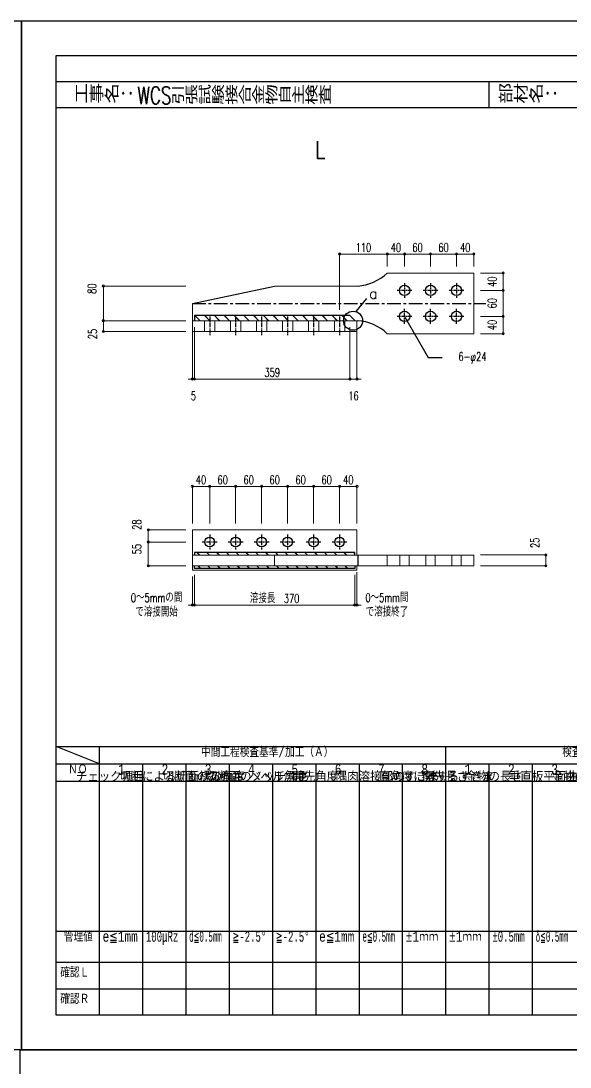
# Model space of a CAD drawing. Header units: millimetres. Extents: x -4568 to 36914, y -114 to 17788.
# Drawn here: x 11191 to 12459, y 7088 to 9504 of the extents above; entities that cross this region are included whole.
import ezdxf
from ezdxf.enums import TextEntityAlignment as Align

# ---------------------------------------------------------------- set-up
doc = ezdxf.new("R2010")
doc.units = ezdxf.units.MM
doc.header["$LTSCALE"] = 5
for name, pattern in [('ACAD_ISO03W100', [30, 12, -18]), ('CENTER1', [10, 6.25, -1.25, 1.25, -1.25]), ('JIS_08_50', [53, 50, -1.125, 0.75, -1.125])]:
    doc.linetypes.add(name, pattern=pattern)
doc.layers.get('0').update_dxf_attribs({"color": 255})
doc.layers.get('DEFPOINTS').update_dxf_attribs({"color": 255})
for name, color, linetype in [('CENTER', 2, 'JIS_08_50'), ('LAYER6', 7, 'Continuous'), ('寸法', 4, 'Continuous'), ('文字', 7, 'Continuous'), ('溶接', 241, 'Continuous'), ('補助線', 7, 'ACAD_ISO03W100'), ('金物', 142, 'Continuous')]:
    doc.layers.add(name, color=color, linetype=linetype)
doc.styles.add('DLSTANDARD1', font='monotxt.shx', dxfattribs={"width": 0.6, "bigfont": 'extfont'})
doc.styles.add('KANJI', font='simplex.shx', dxfattribs={"width": 0.7, "bigfont": 'extfont2.shx'})
doc.styles.get("Standard").update_dxf_attribs({"font": 'simplex.shx', "width": 0.7, "height": 2.5, "bigfont": '@extfont2.shx'})
doc.styles.add('SUNPOU', font='simplex.shx', dxfattribs={"width": 0.7, "bigfont": 'extfont2.shx'})
doc.styles.add('TATEGAKI', font='txt', dxfattribs={"bigfont": 'bigfont.shx'})
doc.dimstyles.new('一般寸法-小さめ', dxfattribs={"dimscale": 10, "dimtxt": 2, "dimasz": 0.5, "dimexe": 0.125, "dimexo": 1.5, "dimgap": 0.5, "dimtad": 1, "dimtxsty": 'KANJI', "dimblk": 'ORIGIN', "dimcen": 0, "dimclrd": 256, "dimclre": 256, "dimclrt": 256, "dimadec": 0, "dimazin": 0, "dimtfac": 1, "dimtmove": 2, "dimatfit": 2, "dimfxl": 0, "dimtolj": 2, "dimlwd": 5, "dimlwe": 5, "dimarcsym": 0})

# ---------------------------------------------------------------- blocks, each defined once
blk = doc.blocks.new('_Origin')
at = {"color": 0, "linetype": 'ByBlock', "lineweight": -2}
blk.add_line((0, 0), (-1, 0), dxfattribs=at)
blk.add_circle((0, 0), 0.5, dxfattribs=at)
blk = doc.blocks.new('*D766')
at = {"layer": 'DEFPOINTS', "color": 0, "transparency": 16777216}
for p in [(11926.4, 8965.7), (12036.4, 8923.2), (11926.4, 8821.7)]:
    blk.add_point(p, dxfattribs=at)
at = {"layer": '寸法', "lineweight": 5, "transparency": 16777216}
for p, q in [((11926.4, 8836.7), (11926.4, 8967)), ((12031.4, 8965.7), (11931.4, 8965.7)), ((12036.4, 8938.2), (12036.4, 8967))]:
    blk.add_line(p, q, dxfattribs=at)
at = {"layer": '寸法', "lineweight": 5, "transparency": 16777216, "xscale": 5, "yscale": 5, "zscale": 5, "rotation": 180}
blk.add_blockref('_Origin', (11926.4, 8965.7), dxfattribs=at)
at = {"layer": '寸法', "lineweight": 5, "transparency": 16777216, "xscale": 5, "yscale": 5, "zscale": 5}
blk.add_blockref('_Origin', (12036.4, 8965.7), dxfattribs=at)
at = {"layer": '寸法', "linetype": 'Continuous', "transparency": 16777216, "insert": (11981.4, 8980.7), "char_height": 20, "attachment_point": 5, "style": 'KANJI'}
blk.add_mtext('\\A2;110', dxfattribs=at)
blk = doc.blocks.new('*D767')
at = {"layer": 'DEFPOINTS', "color": 0, "transparency": 16777216}
for p in [(11381, 8891.7), (11586.4, 8891.7), (11586.4, 8811.7)]:
    blk.add_point(p, dxfattribs=at)
at = {"layer": '寸法', "lineweight": 5, "transparency": 16777216}
for p, q in [((11571.4, 8891.7), (11379.7, 8891.7)), ((11381, 8816.7), (11381, 8886.7)), ((11571.4, 8811.7), (11379.7, 8811.7))]:
    blk.add_line(p, q, dxfattribs=at)
at = {"layer": '寸法', "lineweight": 5, "transparency": 16777216, "xscale": 5, "yscale": 5, "zscale": 5}
for p, rotation in [((11381, 8891.7), 90), ((11381, 8811.7), 270)]:
    blk.add_blockref('_Origin', p, dxfattribs=dict(at, rotation=rotation))
at = {"layer": '寸法', "transparency": 16777216, "insert": (11354.7, 8885.7), "char_height": 20, "attachment_point": 5, "rotation": 90, "style": 'KANJI'}
blk.add_mtext('\\A2;80', dxfattribs=at)
blk = doc.blocks.new('*D775')
at = {"layer": 'DEFPOINTS', "color": 0, "transparency": 16777216}
for p in [(11381, 8811.7), (11586.4, 8811.7), (11586.4, 8786.7)]:
    blk.add_point(p, dxfattribs=at)
at = {"layer": '寸法', "lineweight": 5, "transparency": 16777216}
for p, q in [((11571.4, 8811.7), (11379.7, 8811.7)), ((11381, 8791.7), (11381, 8806.7)), ((11571.4, 8786.7), (11379.7, 8786.7))]:
    blk.add_line(p, q, dxfattribs=at)
at = {"layer": '寸法', "lineweight": 5, "transparency": 16777216, "xscale": 5, "yscale": 5, "zscale": 5}
for p, rotation in [((11381, 8811.7), 90), ((11381, 8786.7), 270)]:
    blk.add_blockref('_Origin', p, dxfattribs=dict(at, rotation=rotation))
at = {"layer": '寸法', "transparency": 16777216, "insert": (11356, 8781), "char_height": 20, "attachment_point": 5, "rotation": 90, "style": 'KANJI'}
blk.add_mtext('\\A2;25', dxfattribs=at)
blk = doc.blocks.new('*D768')
at = {"layer": 'DEFPOINTS', "color": 0, "transparency": 16777216}
for p in [(12236.4, 8921.7), (12236.4, 8881.7), (12304, 8881.7)]:
    blk.add_point(p, dxfattribs=at)
at = {"layer": '寸法', "lineweight": 5, "transparency": 16777216}
for p, q in [((12251.4, 8921.7), (12305.3, 8921.7)), ((12304, 8916.7), (12304, 8886.7)), ((12251.4, 8881.7), (12305.3, 8881.7))]:
    blk.add_line(p, q, dxfattribs=at)
at = {"layer": '寸法', "lineweight": 5, "transparency": 16777216, "xscale": 5, "yscale": 5, "zscale": 5}
for p, rotation in [((12304, 8921.7), 90), ((12304, 8881.7), 270)]:
    blk.add_blockref('_Origin', p, dxfattribs=dict(at, rotation=rotation))
at = {"layer": '寸法', "transparency": 16777216, "insert": (12278.6, 8901.7), "char_height": 20, "attachment_point": 5, "rotation": 90, "style": 'KANJI'}
blk.add_mtext('\\A2;40', dxfattribs=at)
blk = doc.blocks.new('*D769')
at = {"layer": 'DEFPOINTS', "color": 0, "transparency": 16777216}
for p in [(12236.4, 8821.7), (12236.4, 8781.7), (12304, 8781.7)]:
    blk.add_point(p, dxfattribs=at)
at = {"layer": '寸法', "lineweight": 5, "transparency": 16777216}
for p, q in [((12251.4, 8821.7), (12305.3, 8821.7)), ((12304, 8816.7), (12304, 8786.7)), ((12251.4, 8781.7), (12305.3, 8781.7))]:
    blk.add_line(p, q, dxfattribs=at)
at = {"layer": '寸法', "lineweight": 5, "transparency": 16777216, "xscale": 5, "yscale": 5, "zscale": 5}
for p, rotation in [((12304, 8821.7), 90), ((12304, 8781.7), 270)]:
    blk.add_blockref('_Origin', p, dxfattribs=dict(at, rotation=rotation))
at = {"layer": '寸法', "transparency": 16777216, "insert": (12278.6, 8801.7), "char_height": 20, "attachment_point": 5, "rotation": 90, "style": 'KANJI'}
blk.add_mtext('\\A2;40', dxfattribs=at)
blk = doc.blocks.new('*D770')
at = {"layer": 'DEFPOINTS', "color": 0, "transparency": 16777216}
for p in [(12076.4, 8965.7), (12036.4, 8921.7), (12076.4, 8921.7)]:
    blk.add_point(p, dxfattribs=at)
at = {"layer": '寸法', "lineweight": 5, "transparency": 16777216}
for p, q in [((12036.4, 8936.7), (12036.4, 8967)), ((12041.4, 8965.7), (12071.4, 8965.7)), ((12076.4, 8936.7), (12076.4, 8967))]:
    blk.add_line(p, q, dxfattribs=at)
at = {"layer": '寸法', "lineweight": 5, "transparency": 16777216, "xscale": 5, "yscale": 5, "zscale": 5, "rotation": 180}
blk.add_blockref('_Origin', (12036.4, 8965.7), dxfattribs=at)
at = {"layer": '寸法', "lineweight": 5, "transparency": 16777216, "xscale": 5, "yscale": 5, "zscale": 5}
blk.add_blockref('_Origin', (12076.4, 8965.7), dxfattribs=at)
at = {"layer": '寸法', "transparency": 16777216, "insert": (12056.4, 8980.7), "char_height": 20, "attachment_point": 5, "style": 'KANJI'}
blk.add_mtext('\\A2;40', dxfattribs=at)
blk = doc.blocks.new('*D771')
at = {"layer": 'DEFPOINTS', "color": 0, "transparency": 16777216}
for p in [(12196.4, 8965.7), (12136.4, 8921.7), (12196.4, 8921.7)]:
    blk.add_point(p, dxfattribs=at)
at = {"layer": '寸法', "lineweight": 5, "transparency": 16777216}
for p, q in [((12136.4, 8936.7), (12136.4, 8967)), ((12141.4, 8965.7), (12191.4, 8965.7)), ((12196.4, 8936.7), (12196.4, 8967))]:
    blk.add_line(p, q, dxfattribs=at)
at = {"layer": '寸法', "lineweight": 5, "transparency": 16777216, "xscale": 5, "yscale": 5, "zscale": 5, "rotation": 180}
blk.add_blockref('_Origin', (12136.4, 8965.7), dxfattribs=at)
at = {"layer": '寸法', "lineweight": 5, "transparency": 16777216, "xscale": 5, "yscale": 5, "zscale": 5}
blk.add_blockref('_Origin', (12196.4, 8965.7), dxfattribs=at)
at = {"layer": '寸法', "transparency": 16777216, "insert": (12166.4, 8980.7), "char_height": 20, "attachment_point": 5, "style": 'KANJI'}
blk.add_mtext('\\A2;60', dxfattribs=at)
blk = doc.blocks.new('*D772')
at = {"layer": 'DEFPOINTS', "color": 0, "transparency": 16777216}
for p in [(12136.4, 8965.7), (12076.4, 8921.7), (12136.4, 8921.7)]:
    blk.add_point(p, dxfattribs=at)
at = {"layer": '寸法', "lineweight": 5, "transparency": 16777216}
for p, q in [((12076.4, 8936.7), (12076.4, 8967)), ((12081.4, 8965.7), (12131.4, 8965.7)), ((12136.4, 8936.7), (12136.4, 8967))]:
    blk.add_line(p, q, dxfattribs=at)
at = {"layer": '寸法', "lineweight": 5, "transparency": 16777216, "xscale": 5, "yscale": 5, "zscale": 5, "rotation": 180}
blk.add_blockref('_Origin', (12076.4, 8965.7), dxfattribs=at)
at = {"layer": '寸法', "lineweight": 5, "transparency": 16777216, "xscale": 5, "yscale": 5, "zscale": 5}
blk.add_blockref('_Origin', (12136.4, 8965.7), dxfattribs=at)
at = {"layer": '寸法', "transparency": 16777216, "insert": (12106.4, 8980.7), "char_height": 20, "attachment_point": 5, "style": 'KANJI'}
blk.add_mtext('\\A2;60', dxfattribs=at)
blk = doc.blocks.new('*D773')
at = {"layer": 'DEFPOINTS', "color": 0, "transparency": 16777216}
for p in [(12236.4, 8965.7), (12196.4, 8921.7), (12236.4, 8921.7)]:
    blk.add_point(p, dxfattribs=at)
at = {"layer": '寸法', "lineweight": 5, "transparency": 16777216}
for p, q in [((12196.4, 8936.7), (12196.4, 8967)), ((12201.4, 8965.7), (12231.4, 8965.7)), ((12236.4, 8936.7), (12236.4, 8967))]:
    blk.add_line(p, q, dxfattribs=at)
at = {"layer": '寸法', "lineweight": 5, "transparency": 16777216, "xscale": 5, "yscale": 5, "zscale": 5, "rotation": 180}
blk.add_blockref('_Origin', (12196.4, 8965.7), dxfattribs=at)
at = {"layer": '寸法', "lineweight": 5, "transparency": 16777216, "xscale": 5, "yscale": 5, "zscale": 5}
blk.add_blockref('_Origin', (12236.4, 8965.7), dxfattribs=at)
at = {"layer": '寸法', "transparency": 16777216, "insert": (12216.4, 8980.7), "char_height": 20, "attachment_point": 5, "style": 'KANJI'}
blk.add_mtext('\\A2;40', dxfattribs=at)
blk = doc.blocks.new('*D774')
at = {"layer": 'DEFPOINTS', "color": 0, "transparency": 16777216}
for p in [(12236.4, 8881.7), (12236.4, 8821.7), (12304, 8821.7)]:
    blk.add_point(p, dxfattribs=at)
at = {"layer": '寸法', "lineweight": 5, "transparency": 16777216}
for p, q in [((12251.4, 8881.7), (12305.3, 8881.7)), ((12304, 8876.7), (12304, 8826.7)), ((12251.4, 8821.7), (12305.3, 8821.7))]:
    blk.add_line(p, q, dxfattribs=at)
at = {"layer": '寸法', "lineweight": 5, "transparency": 16777216, "xscale": 5, "yscale": 5, "zscale": 5}
for p, rotation in [((12304, 8881.7), 90), ((12304, 8821.7), 270)]:
    blk.add_blockref('_Origin', p, dxfattribs=dict(at, rotation=rotation))
at = {"layer": '寸法', "linetype": 'Continuous', "transparency": 16777216, "insert": (12278.7, 8852), "char_height": 20, "attachment_point": 5, "rotation": 90, "style": 'KANJI'}
blk.add_mtext('\\A2;60', dxfattribs=at)
blk = doc.blocks.new('*D778')
at = {"layer": 'DEFPOINTS', "color": 0, "transparency": 16777216}
for p in [(12236.4, 8270.6), (12402.5, 8270.6), (12236.4, 8245.6)]:
    blk.add_point(p, dxfattribs=at)
at = {"layer": '寸法', "lineweight": 5, "transparency": 16777216}
for p, q in [((12251.4, 8270.6), (12403.8, 8270.6)), ((12402.5, 8250.6), (12402.5, 8265.6)), ((12251.4, 8245.6), (12403.8, 8245.6))]:
    blk.add_line(p, q, dxfattribs=at)
at = {"layer": '寸法', "lineweight": 5, "transparency": 16777216, "xscale": 5, "yscale": 5, "zscale": 5}
for p, rotation in [((12402.5, 8270.6), 90), ((12402.5, 8245.6), 270)]:
    blk.add_blockref('_Origin', p, dxfattribs=dict(at, rotation=rotation))
at = {"layer": '寸法', "transparency": 16777216, "insert": (12377.5, 8298.7), "char_height": 20, "attachment_point": 5, "rotation": 90, "style": 'KANJI'}
blk.add_mtext('\\A2;25', dxfattribs=at)
blk = doc.blocks.new('*D776')
at = {"layer": 'DEFPOINTS', "color": 0, "transparency": 16777216}
for p in [(11484.6, 8328.6), (11586.4, 8328.6), (11586.4, 8300.6)]:
    blk.add_point(p, dxfattribs=at)
at = {"layer": '寸法', "lineweight": 5, "transparency": 16777216}
for p, q in [((11571.4, 8328.6), (11483.3, 8328.6)), ((11484.6, 8305.6), (11484.6, 8323.6)), ((11571.4, 8300.6), (11483.3, 8300.6))]:
    blk.add_line(p, q, dxfattribs=at)
at = {"layer": '寸法', "lineweight": 5, "transparency": 16777216, "xscale": 5, "yscale": 5, "zscale": 5}
for p, rotation in [((11484.6, 8328.6), 90), ((11484.6, 8300.6), 270)]:
    blk.add_blockref('_Origin', p, dxfattribs=dict(at, rotation=rotation))
at = {"layer": '寸法', "transparency": 16777216, "insert": (11458.3, 8340.7), "char_height": 20, "attachment_point": 5, "rotation": 90, "style": 'KANJI'}
blk.add_mtext('\\A2;28', dxfattribs=at)
blk = doc.blocks.new('*D777')
at = {"layer": 'DEFPOINTS', "color": 0, "transparency": 16777216}
for p in [(11586.4, 8300.6), (11484.6, 8245.6), (11586.4, 8245.6)]:
    blk.add_point(p, dxfattribs=at)
at = {"layer": '寸法', "lineweight": 5, "transparency": 16777216}
for p, q in [((11571.4, 8300.6), (11483.3, 8300.6)), ((11484.6, 8295.6), (11484.6, 8250.6)), ((11571.4, 8245.6), (11483.3, 8245.6))]:
    blk.add_line(p, q, dxfattribs=at)
at = {"layer": '寸法', "lineweight": 5, "transparency": 16777216, "xscale": 5, "yscale": 5, "zscale": 5}
for p, rotation in [((11484.6, 8300.6), 90), ((11484.6, 8245.6), 270)]:
    blk.add_blockref('_Origin', p, dxfattribs=dict(at, rotation=rotation))
at = {"layer": '寸法', "linetype": 'Continuous', "transparency": 16777216, "insert": (11458.3, 8284.1), "char_height": 20, "attachment_point": 5, "rotation": 90, "style": 'KANJI'}
blk.add_mtext('\\A2;55', dxfattribs=at)
blk = doc.blocks.new('*D798')
at = {"layer": 'DEFPOINTS', "color": 0, "linetype": 'Continuous', "transparency": 16777216}
for p in [(11586.4, 8235.6), (11591.4, 8235.6), (11591.4, 8155.1)]:
    blk.add_point(p, dxfattribs=at)
at = {"layer": '寸法', "linetype": 'Continuous', "lineweight": 5, "transparency": 16777216}
for p, q in [((11586.4, 8220.6), (11586.4, 8153.9)), ((11591.4, 8220.6), (11591.4, 8153.9)), ((11581.4, 8155.1), (11576.4, 8155.1)), ((11586.4, 8155.1), (11591.4, 8155.1)), ((11596.4, 8155.1), (11601.4, 8155.1))]:
    blk.add_line(p, q, dxfattribs=at)
at = {"layer": '寸法', "linetype": 'Continuous', "lineweight": 5, "transparency": 16777216, "xscale": 5, "yscale": 5, "zscale": 5}
blk.add_blockref('_Origin', (11586.4, 8155.1), dxfattribs=at)
at = {"layer": '寸法', "linetype": 'Continuous', "lineweight": 5, "transparency": 16777216, "xscale": 5, "yscale": 5, "zscale": 5, "rotation": 180}
blk.add_blockref('_Origin', (11591.4, 8155.1), dxfattribs=at)
at = {"layer": '寸法', "linetype": 'Continuous', "transparency": 16777216, "insert": (11503.8, 8155.1), "char_height": 20, "attachment_point": 5, "style": 'KANJI'}
blk.add_mtext('\\A2;0～5mmの間\\Pで溶接開始', dxfattribs=at)
blk = doc.blocks.new('*D799')
at = {"layer": 'DEFPOINTS', "color": 0, "linetype": 'Continuous', "transparency": 16777216}
for p in [(11591.4, 8239.6), (11961.4, 8239.6), (11961.4, 8155.1)]:
    blk.add_point(p, dxfattribs=at)
at = {"layer": '寸法', "linetype": 'Continuous', "lineweight": 5, "transparency": 16777216}
for p, q in [((11591.4, 8224.6), (11591.4, 8153.9)), ((11961.4, 8224.6), (11961.4, 8153.9)), ((11596.4, 8155.1), (11956.4, 8155.1))]:
    blk.add_line(p, q, dxfattribs=at)
at = {"layer": '寸法', "linetype": 'Continuous', "lineweight": 5, "transparency": 16777216, "xscale": 5, "yscale": 5, "zscale": 5, "rotation": 180}
blk.add_blockref('_Origin', (11591.4, 8155.1), dxfattribs=at)
at = {"layer": '寸法', "linetype": 'Continuous', "lineweight": 5, "transparency": 16777216, "xscale": 5, "yscale": 5, "zscale": 5}
blk.add_blockref('_Origin', (11961.4, 8155.1), dxfattribs=at)
at = {"layer": '寸法', "linetype": 'Continuous', "transparency": 16777216, "insert": (11776.4, 8170.1), "char_height": 20, "attachment_point": 5, "style": 'KANJI'}
blk.add_mtext('\\A2;溶接長\u3000370', dxfattribs=at)
blk = doc.blocks.new('*D800')
at = {"layer": 'DEFPOINTS', "color": 0, "linetype": 'Continuous', "transparency": 16777216}
for p in [(11961.4, 8239.6), (11966.4, 8245.6), (11966.4, 8155.1)]:
    blk.add_point(p, dxfattribs=at)
at = {"layer": '寸法', "linetype": 'Continuous', "lineweight": 5, "transparency": 16777216}
for p, q in [((11961.4, 8224.6), (11961.4, 8153.9)), ((11966.4, 8230.6), (11966.4, 8153.9)), ((11956.4, 8155.1), (11951.4, 8155.1)), ((11961.4, 8155.1), (11966.4, 8155.1)), ((11971.4, 8155.1), (11976.4, 8155.1))]:
    blk.add_line(p, q, dxfattribs=at)
at = {"layer": '寸法', "linetype": 'Continuous', "lineweight": 5, "transparency": 16777216, "xscale": 5, "yscale": 5, "zscale": 5}
blk.add_blockref('_Origin', (11961.4, 8155.1), dxfattribs=at)
at = {"layer": '寸法', "linetype": 'Continuous', "lineweight": 5, "transparency": 16777216, "xscale": 5, "yscale": 5, "zscale": 5, "rotation": 180}
blk.add_blockref('_Origin', (11966.4, 8155.1), dxfattribs=at)
at = {"layer": '寸法', "linetype": 'Continuous', "transparency": 16777216, "insert": (12035.7, 8155.1), "char_height": 20, "attachment_point": 5, "style": 'KANJI'}
blk.add_mtext('\\A2;0～5mm間\\Pで溶接終了', dxfattribs=at)
blk = doc.blocks.new('*D791')
at = {"layer": 'DEFPOINTS', "color": 0, "linetype": 'Continuous', "transparency": 16777216}
for p in [(11626.4, 8429.1), (11586.4, 8328.6), (11626.4, 8328.6)]:
    blk.add_point(p, dxfattribs=at)
at = {"layer": '寸法', "linetype": 'Continuous', "lineweight": 5, "transparency": 16777216}
for p, q in [((11586.4, 8343.6), (11586.4, 8430.3)), ((11591.4, 8429.1), (11621.4, 8429.1)), ((11626.4, 8343.6), (11626.4, 8430.3))]:
    blk.add_line(p, q, dxfattribs=at)
at = {"layer": '寸法', "linetype": 'Continuous', "lineweight": 5, "transparency": 16777216, "xscale": 5, "yscale": 5, "zscale": 5, "rotation": 180}
blk.add_blockref('_Origin', (11586.4, 8429.1), dxfattribs=at)
at = {"layer": '寸法', "linetype": 'Continuous', "lineweight": 5, "transparency": 16777216, "xscale": 5, "yscale": 5, "zscale": 5}
blk.add_blockref('_Origin', (11626.4, 8429.1), dxfattribs=at)
at = {"layer": '寸法', "linetype": 'Continuous', "transparency": 16777216, "insert": (11606.4, 8444.1), "char_height": 20, "attachment_point": 5, "style": 'KANJI'}
blk.add_mtext('\\A2;40', dxfattribs=at)
blk = doc.blocks.new('*D792')
at = {"layer": 'DEFPOINTS', "color": 0, "linetype": 'Continuous', "transparency": 16777216}
for p in [(11686.4, 8429.1), (11626.4, 8328.6), (11686.4, 8328.6)]:
    blk.add_point(p, dxfattribs=at)
at = {"layer": '寸法', "linetype": 'Continuous', "lineweight": 5, "transparency": 16777216}
for p, q in [((11626.4, 8343.6), (11626.4, 8430.3)), ((11631.4, 8429.1), (11681.4, 8429.1)), ((11686.4, 8343.6), (11686.4, 8430.3))]:
    blk.add_line(p, q, dxfattribs=at)
at = {"layer": '寸法', "linetype": 'Continuous', "lineweight": 5, "transparency": 16777216, "xscale": 5, "yscale": 5, "zscale": 5, "rotation": 180}
blk.add_blockref('_Origin', (11626.4, 8429.1), dxfattribs=at)
at = {"layer": '寸法', "linetype": 'Continuous', "lineweight": 5, "transparency": 16777216, "xscale": 5, "yscale": 5, "zscale": 5}
blk.add_blockref('_Origin', (11686.4, 8429.1), dxfattribs=at)
at = {"layer": '寸法', "linetype": 'Continuous', "transparency": 16777216, "insert": (11656.4, 8444.1), "char_height": 20, "attachment_point": 5, "style": 'KANJI'}
blk.add_mtext('\\A2;60', dxfattribs=at)
blk = doc.blocks.new('*D793')
at = {"layer": 'DEFPOINTS', "color": 0, "linetype": 'Continuous', "transparency": 16777216}
for p in [(11746.4, 8429.1), (11686.4, 8328.6), (11746.4, 8328.6)]:
    blk.add_point(p, dxfattribs=at)
at = {"layer": '寸法', "linetype": 'Continuous', "lineweight": 5, "transparency": 16777216}
for p, q in [((11686.4, 8343.6), (11686.4, 8430.3)), ((11691.4, 8429.1), (11741.4, 8429.1)), ((11746.4, 8343.6), (11746.4, 8430.3))]:
    blk.add_line(p, q, dxfattribs=at)
at = {"layer": '寸法', "linetype": 'Continuous', "lineweight": 5, "transparency": 16777216, "xscale": 5, "yscale": 5, "zscale": 5, "rotation": 180}
blk.add_blockref('_Origin', (11686.4, 8429.1), dxfattribs=at)
at = {"layer": '寸法', "linetype": 'Continuous', "lineweight": 5, "transparency": 16777216, "xscale": 5, "yscale": 5, "zscale": 5}
blk.add_blockref('_Origin', (11746.4, 8429.1), dxfattribs=at)
at = {"layer": '寸法', "linetype": 'Continuous', "transparency": 16777216, "insert": (11716.4, 8444.1), "char_height": 20, "attachment_point": 5, "style": 'KANJI'}
blk.add_mtext('\\A2;60', dxfattribs=at)
blk = doc.blocks.new('*D794')
at = {"layer": 'DEFPOINTS', "color": 0, "linetype": 'Continuous', "transparency": 16777216}
for p in [(11806.4, 8429.1), (11746.4, 8328.6), (11806.4, 8328.6)]:
    blk.add_point(p, dxfattribs=at)
at = {"layer": '寸法', "linetype": 'Continuous', "lineweight": 5, "transparency": 16777216}
for p, q in [((11746.4, 8343.6), (11746.4, 8430.3)), ((11751.4, 8429.1), (11801.4, 8429.1)), ((11806.4, 8343.6), (11806.4, 8430.3))]:
    blk.add_line(p, q, dxfattribs=at)
at = {"layer": '寸法', "linetype": 'Continuous', "lineweight": 5, "transparency": 16777216, "xscale": 5, "yscale": 5, "zscale": 5, "rotation": 180}
blk.add_blockref('_Origin', (11746.4, 8429.1), dxfattribs=at)
at = {"layer": '寸法', "linetype": 'Continuous', "lineweight": 5, "transparency": 16777216, "xscale": 5, "yscale": 5, "zscale": 5}
blk.add_blockref('_Origin', (11806.4, 8429.1), dxfattribs=at)
at = {"layer": '寸法', "linetype": 'Continuous', "transparency": 16777216, "insert": (11776.4, 8444.1), "char_height": 20, "attachment_point": 5, "style": 'KANJI'}
blk.add_mtext('\\A2;60', dxfattribs=at)
blk = doc.blocks.new('*D795')
at = {"layer": 'DEFPOINTS', "color": 0, "linetype": 'Continuous', "transparency": 16777216}
for p in [(11866.4, 8429.1), (11806.4, 8328.6), (11866.4, 8328.6)]:
    blk.add_point(p, dxfattribs=at)
at = {"layer": '寸法', "linetype": 'Continuous', "lineweight": 5, "transparency": 16777216}
for p, q in [((11806.4, 8343.6), (11806.4, 8430.3)), ((11811.4, 8429.1), (11861.4, 8429.1)), ((11866.4, 8343.6), (11866.4, 8430.3))]:
    blk.add_line(p, q, dxfattribs=at)
at = {"layer": '寸法', "linetype": 'Continuous', "lineweight": 5, "transparency": 16777216, "xscale": 5, "yscale": 5, "zscale": 5, "rotation": 180}
blk.add_blockref('_Origin', (11806.4, 8429.1), dxfattribs=at)
at = {"layer": '寸法', "linetype": 'Continuous', "lineweight": 5, "transparency": 16777216, "xscale": 5, "yscale": 5, "zscale": 5}
blk.add_blockref('_Origin', (11866.4, 8429.1), dxfattribs=at)
at = {"layer": '寸法', "linetype": 'Continuous', "transparency": 16777216, "insert": (11836.4, 8444.1), "char_height": 20, "attachment_point": 5, "style": 'KANJI'}
blk.add_mtext('\\A2;60', dxfattribs=at)
blk = doc.blocks.new('*D796')
at = {"layer": 'DEFPOINTS', "color": 0, "linetype": 'Continuous', "transparency": 16777216}
for p in [(11926.4, 8429.1), (11866.4, 8328.6), (11926.4, 8328.6)]:
    blk.add_point(p, dxfattribs=at)
at = {"layer": '寸法', "linetype": 'Continuous', "lineweight": 5, "transparency": 16777216}
for p, q in [((11866.4, 8343.6), (11866.4, 8430.3)), ((11871.4, 8429.1), (11921.4, 8429.1)), ((11926.4, 8343.6), (11926.4, 8430.3))]:
    blk.add_line(p, q, dxfattribs=at)
at = {"layer": '寸法', "linetype": 'Continuous', "lineweight": 5, "transparency": 16777216, "xscale": 5, "yscale": 5, "zscale": 5, "rotation": 180}
blk.add_blockref('_Origin', (11866.4, 8429.1), dxfattribs=at)
at = {"layer": '寸法', "linetype": 'Continuous', "lineweight": 5, "transparency": 16777216, "xscale": 5, "yscale": 5, "zscale": 5}
blk.add_blockref('_Origin', (11926.4, 8429.1), dxfattribs=at)
at = {"layer": '寸法', "linetype": 'Continuous', "transparency": 16777216, "insert": (11896.4, 8444.1), "char_height": 20, "attachment_point": 5, "style": 'KANJI'}
blk.add_mtext('\\A2;60', dxfattribs=at)
blk = doc.blocks.new('*D797')
at = {"layer": 'DEFPOINTS', "color": 0, "linetype": 'Continuous', "transparency": 16777216}
for p in [(11966.4, 8429.1), (11926.4, 8328.6), (11966.4, 8328.6)]:
    blk.add_point(p, dxfattribs=at)
at = {"layer": '寸法', "linetype": 'Continuous', "lineweight": 5, "transparency": 16777216}
for p, q in [((11926.4, 8343.6), (11926.4, 8430.3)), ((11931.4, 8429.1), (11961.4, 8429.1)), ((11966.4, 8343.6), (11966.4, 8430.3))]:
    blk.add_line(p, q, dxfattribs=at)
at = {"layer": '寸法', "linetype": 'Continuous', "lineweight": 5, "transparency": 16777216, "xscale": 5, "yscale": 5, "zscale": 5, "rotation": 180}
blk.add_blockref('_Origin', (11926.4, 8429.1), dxfattribs=at)
at = {"layer": '寸法', "linetype": 'Continuous', "lineweight": 5, "transparency": 16777216, "xscale": 5, "yscale": 5, "zscale": 5}
blk.add_blockref('_Origin', (11966.4, 8429.1), dxfattribs=at)
at = {"layer": '寸法', "linetype": 'Continuous', "transparency": 16777216, "insert": (11946.4, 8444.1), "char_height": 20, "attachment_point": 5, "style": 'KANJI'}
blk.add_mtext('\\A2;40', dxfattribs=at)
blk = doc.blocks.new('*D801')
at = {"layer": 'DEFPOINTS', "color": 0, "linetype": 'Continuous', "transparency": 16777216}
for p in [(11586.4, 8811.7), (11591.4, 8792.7), (11591.4, 8677)]:
    blk.add_point(p, dxfattribs=at)
at = {"layer": '寸法', "linetype": 'Continuous', "lineweight": 5, "transparency": 16777216}
for p, q in [((11586.4, 8796.7), (11586.4, 8675.8)), ((11591.4, 8777.7), (11591.4, 8675.8)), ((11581.4, 8677), (11576.4, 8677)), ((11586.4, 8677), (11591.4, 8677)), ((11596.4, 8677), (11601.4, 8677))]:
    blk.add_line(p, q, dxfattribs=at)
at = {"layer": '寸法', "linetype": 'Continuous', "lineweight": 5, "transparency": 16777216, "xscale": 5, "yscale": 5, "zscale": 5}
blk.add_blockref('_Origin', (11586.4, 8677), dxfattribs=at)
at = {"layer": '寸法', "linetype": 'Continuous', "lineweight": 5, "transparency": 16777216, "xscale": 5, "yscale": 5, "zscale": 5, "rotation": 180}
blk.add_blockref('_Origin', (11591.4, 8677), dxfattribs=at)
at = {"layer": '寸法', "linetype": 'Continuous', "transparency": 16777216, "insert": (11588.9, 8638.3), "char_height": 20, "attachment_point": 5, "style": 'KANJI'}
blk.add_mtext('\\A2;5', dxfattribs=at)
blk = doc.blocks.new('*D802')
at = {"layer": 'DEFPOINTS', "color": 0, "linetype": 'Continuous', "transparency": 16777216}
for p in [(11591.4, 8811.7), (11950.4, 8811.7), (11950.4, 8677)]:
    blk.add_point(p, dxfattribs=at)
at = {"layer": '寸法', "linetype": 'Continuous', "lineweight": 5, "transparency": 16777216}
for p, q in [((11591.4, 8796.7), (11591.4, 8675.8)), ((11950.4, 8796.7), (11950.4, 8675.8)), ((11596.4, 8677), (11945.4, 8677))]:
    blk.add_line(p, q, dxfattribs=at)
at = {"layer": '寸法', "linetype": 'Continuous', "lineweight": 5, "transparency": 16777216, "xscale": 5, "yscale": 5, "zscale": 5, "rotation": 180}
blk.add_blockref('_Origin', (11591.4, 8677), dxfattribs=at)
at = {"layer": '寸法', "linetype": 'Continuous', "lineweight": 5, "transparency": 16777216, "xscale": 5, "yscale": 5, "zscale": 5}
blk.add_blockref('_Origin', (11950.4, 8677), dxfattribs=at)
at = {"layer": '寸法', "linetype": 'Continuous', "transparency": 16777216, "insert": (11770.9, 8692), "char_height": 20, "attachment_point": 5, "style": 'KANJI'}
blk.add_mtext('\\A2;359', dxfattribs=at)
blk = doc.blocks.new('*D803')
at = {"layer": 'DEFPOINTS', "color": 0, "linetype": 'Continuous', "transparency": 16777216}
for p in [(11950.4, 8811.7), (11966.4, 8811.7), (11966.4, 8677)]:
    blk.add_point(p, dxfattribs=at)
at = {"layer": '寸法', "linetype": 'Continuous', "lineweight": 5, "transparency": 16777216}
for p, q in [((11950.4, 8796.7), (11950.4, 8675.8)), ((11966.4, 8796.7), (11966.4, 8675.8)), ((11945.4, 8677), (11940.4, 8677)), ((11950.4, 8677), (11966.4, 8677)), ((11971.4, 8677), (11976.4, 8677))]:
    blk.add_line(p, q, dxfattribs=at)
at = {"layer": '寸法', "linetype": 'Continuous', "lineweight": 5, "transparency": 16777216, "xscale": 5, "yscale": 5, "zscale": 5}
blk.add_blockref('_Origin', (11950.4, 8677), dxfattribs=at)
at = {"layer": '寸法', "linetype": 'Continuous', "lineweight": 5, "transparency": 16777216, "xscale": 5, "yscale": 5, "zscale": 5, "rotation": 180}
blk.add_blockref('_Origin', (11966.4, 8677), dxfattribs=at)
at = {"layer": '寸法', "linetype": 'Continuous', "transparency": 16777216, "insert": (11958.4, 8638.3), "char_height": 20, "attachment_point": 5, "style": 'KANJI'}
blk.add_mtext('\\A2;16', dxfattribs=at)

msp = doc.modelspace()

# ---------------------------------------------------------------- hatches: boundary and pattern name
at = {"layer": '溶接', "ltscale": 6}
h = msp.add_hatch(dxfattribs=at)
h.set_pattern_fill('JIS_LC_20', color=256, scale=0.8, angle=90)
h.set_pattern_definition([(135, (9682.385, 5732.727), (-11.31371, -11.31371), []), (135, (9682.385, 5733.047), (-11.31371, -11.31371), [])])
h.paths.add_polyline_path([(11770.385, 8811.727), (11591.385, 8811.727), (11591.385, 8823.727), (11770.385, 8823.727)])
h.paths.add_polyline_path([(11950.385, 8811.727), (11770.385, 8811.727), (11770.385, 8823.727), (11950.385, 8823.727)])
h.paths.add_polyline_path([(11948.385, 8811.727), (11950.385, 8817.727)], flags=17)
h = msp.add_hatch(dxfattribs=at)
h.set_pattern_fill('JIS_LC_20', color=256, scale=0.8, angle=90)
h.set_pattern_definition([(135, (9681.385, 5191.585), (-11.31371, -11.31371), []), (135, (9681.385, 5191.905), (-11.31371, -11.31371), [])])
h.paths.add_polyline_path([(11769.385, 8270.585), (11591.385, 8270.585), (11591.385, 8276.585), (11769.385, 8276.585)])
h.paths.add_polyline_path([(11952.385, 8270.585), (11769.385, 8270.585), (11769.385, 8276.585), (11952.385, 8276.585)])
h.paths.add_polyline_path([(11961.385, 8270.585), (11952.385, 8270.585), (11952.385, 8276.585), (11961.385, 8276.585)])
h = msp.add_hatch(dxfattribs=at)
h.set_pattern_fill('JIS_LC_20', color=256, scale=0.8, angle=90)
h.set_pattern_definition([(135, (9681.385, 5185.585), (-11.31371, -11.31371), []), (135, (9681.385, 5185.905), (-11.31371, -11.31371), [])])
h.paths.add_polyline_path([(11769.385, 8245.585), (11591.385, 8245.585), (11591.385, 8239.585), (11769.385, 8239.585)])
h.paths.add_polyline_path([(11952.385, 8245.585), (11769.385, 8245.585), (11769.385, 8239.585), (11952.385, 8239.585)])
h.paths.add_polyline_path([(11961.385, 8245.585), (11952.385, 8245.585), (11952.385, 8239.585), (11961.385, 8239.585)])

# ---------------------------------------------------------------- linework, layer by layer
at = {"linetype": 'Continuous', "lineweight": -3}
for p, q in [((11272, 9364), (14476, 9364)), ((12272, 9304), (12272, 9364)), ((11272, 9304), (14476, 9304)), ((11272, 7828), (14476, 7828)), ((11272, 7788), (14476, 7788)), ((11272, 7748), (14172, 7748)), ((11272, 7401.709), (14172, 7401.709)), ((11272, 7329.936), (14172, 7329.936)), ((11272, 7268.968), (14172, 7268.968))]:
    msp.add_line(p, q, dxfattribs=at)
for points in [[(7828, 9504), (11192, 9504), (11192, 7128), (7828, 7128)], [(11192, 9504), (14556, 9504), (14556, 7128), (11192, 7128)], [(11272, 9424), (14476, 9424), (14476, 7208), (11272, 7208)], [(11189.183, 7128), (14553.183, 7128), (14553.183, 4752), (11189.183, 4752)]]:
    msp.add_lwpolyline(points, close=True, dxfattribs=at)
at = {"layer": 'CENTER', "color": 7, "linetype": 'CENTER1'}
msp.add_line((11586.385, 8851.727), (12264.038, 8851.727), dxfattribs=at)
at = {"layer": '寸法', "linetype": 'CENTER1', "ltscale": 0.3}
for p, q in [((12076.385, 8898.727), (12076.385, 8864.727)), ((12136.385, 8898.727), (12136.385, 8864.727)), ((12196.385, 8898.727), (12196.385, 8864.727)), ((12093.385, 8881.727), (12059.385, 8881.727)), ((12153.385, 8881.727), (12119.385, 8881.727)), ((12213.385, 8881.727), (12179.385, 8881.727)), ((11626.385, 8821.727), (11626.385, 8776.727)), ((11686.385, 8821.727), (11686.385, 8776.727)), ((11746.385, 8821.727), (11746.385, 8776.727)), ((11806.385, 8821.727), (11806.385, 8776.727)), ((11866.385, 8821.727), (11866.385, 8776.727)), ((11926.385, 8821.727), (11926.385, 8776.727)), ((12093.385, 8821.727), (12059.385, 8821.727)), ((12076.385, 8804.727), (12076.385, 8838.727)), ((12153.385, 8821.727), (12119.385, 8821.727)), ((12136.385, 8804.727), (12136.385, 8838.727)), ((12213.385, 8821.727), (12179.385, 8821.727)), ((12196.385, 8804.727), (12196.385, 8838.727)), ((11626.385, 8317.585), (11626.385, 8283.585)), ((11686.385, 8317.585), (11686.385, 8283.585)), ((11746.385, 8317.585), (11746.385, 8283.585)), ((11806.385, 8317.585), (11806.385, 8283.585)), ((11866.385, 8317.585), (11866.385, 8283.585)), ((11926.385, 8317.585), (11926.385, 8283.585)), ((11643.385, 8300.585), (11609.385, 8300.585)), ((11703.385, 8300.585), (11669.385, 8300.585)), ((11763.385, 8300.585), (11729.385, 8300.585)), ((11823.385, 8300.585), (11789.385, 8300.585)), ((11883.385, 8300.585), (11849.385, 8300.585)), ((11943.385, 8300.585), (11909.385, 8300.585))]:
    msp.add_line(p, q, dxfattribs=at)
at = {"layer": '寸法', "ltscale": 4}
msp.add_line((11964.491, 8832.624), (11989.527, 8863.011), dxfattribs=at)
at = {"layer": '寸法'}
for p, q in [((12076.385, 8821.727), (12131.028, 8727.081)), ((12131.028, 8727.081), (12163.176, 8727.081))]:
    msp.add_line(p, q, dxfattribs=at)
at = {"layer": '寸法', "linetype": 'Continuous'}
for p, q in [((11372, 7788), (11272, 7828)), ((11372, 7208), (11372, 7828)), ((12172, 7208), (12172, 7828)), ((11472, 7208), (11472, 7788)), ((11572, 7208), (11572, 7788)), ((11672, 7208), (11672, 7788)), ((11772, 7208), (11772, 7788)), ((11872, 7208), (11872, 7788)), ((11972, 7208), (11972, 7788)), ((12072, 7208), (12072, 7788)), ((12272, 7208), (12272, 7788)), ((12372, 7208), (12372, 7788))]:
    msp.add_line(p, q, dxfattribs=at)
msp.add_circle((11957.485, 8811.727), 22.04, dxfattribs=at)
at = {"layer": '溶接'}
for p, q in [((11950.385, 8823.727), (11591.385, 8823.727)), ((11961.385, 8276.585), (11591.385, 8276.585)), ((11961.385, 8270.585), (11961.385, 8276.585)), ((11961.385, 8239.585), (11591.385, 8239.585)), ((11961.385, 8245.585), (11961.385, 8239.585))]:
    msp.add_line(p, q, dxfattribs=at)
at = {"layer": '溶接', "linetype": 'Continuous'}
for p, q in [((11591.385, 8823.727), (11591.385, 8811.727)), ((11950.385, 8823.727), (11962.385, 8811.727)), ((11591.385, 8276.585), (11591.385, 8270.585)), ((11591.385, 8239.585), (11591.385, 8245.585))]:
    msp.add_line(p, q, dxfattribs=at)
at = {"layer": '補助線', "lineweight": 18}
for p, q in [((11614.385, 8786.727), (11614.385, 8811.727)), ((11638.385, 8786.727), (11638.385, 8811.727)), ((11674.385, 8786.727), (11674.385, 8811.727)), ((11698.385, 8786.727), (11698.385, 8811.727)), ((11734.385, 8786.727), (11734.385, 8811.727)), ((11758.385, 8786.727), (11758.385, 8811.727)), ((11794.385, 8786.727), (11794.385, 8811.727)), ((11818.385, 8786.727), (11818.385, 8811.727)), ((11854.385, 8786.727), (11854.385, 8811.727)), ((11878.385, 8786.727), (11878.385, 8811.727)), ((11914.385, 8786.727), (11914.385, 8811.727)), ((11938.385, 8786.727), (11938.385, 8811.727)), ((12065.385, 8245.585), (12065.385, 8270.585)), ((12087.385, 8245.585), (12087.385, 8270.585)), ((12125.385, 8245.585), (12125.385, 8270.585)), ((12147.385, 8245.585), (12147.385, 8270.585)), ((12185.385, 8245.585), (12185.385, 8270.585)), ((12207.385, 8245.585), (12207.385, 8270.585))]:
    msp.add_line(p, q, dxfattribs=at)
at = {"layer": '金物', "lineweight": 18}
for p, q in [((12236.385, 8921.727), (12036.385, 8921.727)), ((12236.385, 8781.727), (12236.385, 8921.727)), ((11968.385, 8891.727), (11776.385, 8891.727)), ((11586.385, 8851.727), (11586.385, 8811.727)), ((11586.385, 8811.727), (11586.385, 8786.727)), ((11968.385, 8811.727), (11586.385, 8811.727)), ((11966.385, 8786.727), (11966.385, 8811.727)), ((11586.385, 8786.727), (11966.385, 8786.727)), ((12236.385, 8781.727), (12036.385, 8781.727)), ((11586.385, 8235.585), (11586.385, 8328.585)), ((11586.385, 8328.585), (11966.385, 8328.585)), ((11966.385, 8328.585), (11966.385, 8270.585)), ((11586.385, 8270.585), (12236.385, 8270.585)), ((11776.385, 8270.585), (11776.385, 8245.585)), ((12036.385, 8245.585), (12036.385, 8270.585)), ((12236.385, 8245.585), (12236.385, 8270.585)), ((12236.385, 8245.585), (11586.385, 8245.585)), ((11966.385, 8245.585), (11966.385, 8235.585)), ((11966.385, 8235.585), (11586.385, 8235.585))]:
    msp.add_line(p, q, dxfattribs=at)
at = {"layer": '金物'}
msp.add_line((11586.385, 8851.727), (11776.385, 8891.727), dxfattribs=at)
at = {"layer": '金物', "ltscale": 2}
msp.add_line((11968.385, 8270.585), (11968.385, 8245.585), dxfattribs=at)
at = {"layer": '金物', "ltscale": 2.5}
for centre, radius in [((12076.385, 8881.727), 12), ((12136.385, 8881.727), 12), ((12196.385, 8881.727), 12), ((12076.385, 8821.727), 12), ((12136.385, 8821.727), 12), ((12196.385, 8821.727), 12), ((11626.385, 8300.585), 11), ((11686.385, 8300.585), 11), ((11746.385, 8300.585), 11), ((11806.385, 8300.585), 11), ((11866.385, 8300.585), 11), ((11926.385, 8300.585), 11)]:
    msp.add_circle(centre, radius, dxfattribs=at)
at = {"layer": '金物', "ltscale": 2}
for centre, start, end in [((11960.595, 9001.451), 274.060941, 313.550946), ((11960.595, 8702.003), 46.449054, 85.939059)]:
    msp.add_arc(centre, 110, start, end, dxfattribs=at)

# ---------------------------------------------------------------- texts
at = {"layer": 'LAYER6', "color": 0, "linetype": 'Continuous', "lineweight": -3, "width": 0.8}
for s, p in [('工事名：', (11312.009, 9314.926)), ('部材名：', (12291.834, 9314.926)), ('L', (11870.185, 9186.216))]:
    msp.add_text(s, height=40, dxfattribs=at).set_placement(p)
at = {"layer": 'LAYER6', "color": 0, "linetype": 'Continuous', "lineweight": -3, "insert": (11459.858, 9352.098), "char_height": 40, "width": 924.29947, "attachment_point": 1}
msp.add_mtext('WCS引張試験接合金物自主検査', dxfattribs=at)
at = {"layer": '寸法', "ltscale": 4, "style": 'SUNPOU'}
msp.add_text('a', height=24, dxfattribs=at).set_placement((12014.272, 8874.511), align=Align.MIDDLE_RIGHT)
at = {"layer": '寸法', "insert": (12265.563, 8738.805), "char_height": 20, "width": 98.97993, "attachment_point": 3}
msp.add_mtext('6-φ24', dxfattribs=at)
at = {"layer": '文字', "color": 0, "linetype": 'Continuous', "ltscale": 6, "style": 'DLSTANDARD1'}
for s, width, p in [('中間工程検査基準/加工（Ａ）', 0.74375, (11606.447, 7796.574)), ('検査基準/製品寸法（Ｂ）', 0.74375, (12440.562, 7796.574)), ('ＮＯ', 0.74375, (11299.463, 7756.574)), ('1', 0.74375, (11415.207, 7756.574)), ('2', 0.74375, (11515.207, 7756.574)), ('3', 0.74375, (11615.207, 7756.574)), ('4', 0.74375, (11715.207, 7756.574)), ('5', 0.74375, (11815.207, 7756.574)), ('6', 0.74375, (11915.207, 7756.574)), ('7', 0.74375, (12015.207, 7756.574)), ('1', 0.74375, (12215.207, 7756.574)), ('2', 0.74375, (12315.207, 7756.574)), ('3', 0.74375, (12415.207, 7756.574)), ('管理値', 0.74375, (11289.648, 7370.284)), ('e≦1mm', 0.74375, (11379.094, 7370.284)), ('100μRz', 0.6, (11479.094, 7370.284)), ('d≦0.5mm', 0.5, (11579.094, 7370.284)), ('≧-2.5°', 0.6, (11679.094, 7370.284)), ('≧-2.5°', 0.6, (11779.094, 7370.284)), ('e≦1mm', 0.74375, (11879.094, 7370.284)), ('e≦0.5mm', 0.5, (11979.094, 7370.284)), ('±1ｍｍ', 0.74375, (12179.094, 7370.284)), ('±0.5mm', 0.6, (12279.094, 7370.284)), ('δ≦0.5mm', 0.5, (12379.094, 7370.284)), ('確認Ｌ', 0.74375, (11281.522, 7287.593)), ('確認Ｒ', 0.74375, (11281.522, 7226.625))]:
    msp.add_text(s, height=24, dxfattribs=dict(at, width=width)).set_placement(p, align=Align.BOTTOM_LEFT)
at = {"layer": '文字', "color": 1, "linetype": 'Continuous', "ltscale": 6, "style": 'DLSTANDARD1', "width": 0.74375}
for s, p in [('8', (12115.207, 7756.574)), ('±1ｍｍ', (12079.094, 7370.284))]:
    msp.add_text(s, height=24, dxfattribs=at).set_placement(p, align=Align.BOTTOM_LEFT)
at = {"layer": '文字', "color": 0, "linetype": 'Continuous', "ltscale": 6, "style": 'TATEGAKI'}
for s, p in [('チェック項目', (11317.476, 7739.673)), ('切断による切断縁の角度', (11417.476, 7739.673)), ('切断面のあらさ', (11517.476, 7739.673)), ('切断面のノッチ深さ', (11617.476, 7739.673)), ('ベベル角度', (11717.476, 7739.673)), ('開先角度', (11817.476, 7739.673)), ('隅肉溶接部のすきま', (11917.476, 7739.673)), ('直角度に対するすきま', (12017.476, 7739.673)), ('金物の長さ', (12217.476, 7739.673)), ('垂直板平面曲がり', (12317.476, 7739.673)), ('金物のねじれ', (12417.476, 7739.673))]:
    msp.add_text(s, height=24, dxfattribs=at).set_placement(p, align=Align.BOTTOM_LEFT)
at = {"layer": '文字', "color": 1, "linetype": 'Continuous', "ltscale": 6, "style": 'TATEGAKI'}
msp.add_text('開先長さ', height=24, dxfattribs=at).set_placement((12117.476, 7739.673), align=Align.BOTTOM_LEFT)

# ---------------------------------------------------------------- dimensions: what is measured, and where the dimension line sits
at = {"layer": '寸法'}
for base, p1, p2, picture, middle in [((11926.385, 8965.749), (12036.385, 8923.227), (11926.385, 8821.727), '*D766', (11981.385, 8980.749)), ((12076.385, 8965.749), (12036.385, 8921.727), (12076.385, 8921.727), '*D770', (12056.385, 8980.749)), ((12136.385, 8965.749), (12076.385, 8921.727), (12136.385, 8921.727), '*D772', (12106.385, 8980.749)), ((12196.385, 8965.749), (12136.385, 8921.727), (12196.385, 8921.727), '*D771', (12166.385, 8980.749)), ((12236.385, 8965.749), (12196.385, 8921.727), (12236.385, 8921.727), '*D773', (12216.385, 8980.749))]:
    dim = msp.add_linear_dim(base=base, p1=p1, p2=p2, dimstyle='一般寸法-小さめ', dxfattribs=at)
    dim.commit()
    dim.dimension.update_dxf_attribs({"geometry": picture, "text_midpoint": middle})
for base, p1, p2, angle, picture, middle in [((12304.038, 8881.727), (12236.385, 8921.727), (12236.385, 8881.727), 90, '*D768', (12278.633, 8901.727)), ((11380.957, 8891.727), (11586.385, 8811.727), (11586.385, 8891.727), 270, '*D767', (11354.707, 8885.654)), ((12304.038, 8821.727), (12236.385, 8881.727), (12236.385, 8821.727), 90, '*D774', (12278.719, 8851.989)), ((12304.038, 8781.727), (12236.385, 8821.727), (12236.385, 8781.727), 90, '*D769', (12278.633, 8801.727)), ((11380.957, 8811.727), (11586.385, 8786.727), (11586.385, 8811.727), 270, '*D775', (11355.957, 8780.971)), ((11484.577, 8328.585), (11586.385, 8300.585), (11586.385, 8328.585), 90, '*D776', (11458.327, 8340.676)), ((12402.505, 8270.585), (12236.385, 8245.585), (12236.385, 8270.585), 270, '*D778', (12377.505, 8298.715)), ((11484.577, 8245.585), (11586.385, 8300.585), (11586.385, 8245.585), 90, '*D777', (11458.327, 8284.085))]:
    dim = msp.add_linear_dim(base=base, p1=p1, p2=p2, angle=angle, dimstyle='一般寸法-小さめ', dxfattribs=at)
    dim.commit()
    dim.dimension.update_dxf_attribs({"geometry": picture, "text_midpoint": middle, "dimtype": 160})
at = {"layer": '寸法', "linetype": 'Continuous'}
for base, p1, p2, picture, middle in [((11591.385, 8677.042), (11586.385, 8811.727), (11591.385, 8792.727), '*D801', (11588.885, 8638.292)), ((11950.385, 8677.042), (11591.385, 8811.727), (11950.385, 8811.727), '*D802', (11770.885, 8692.042)), ((11966.385, 8677.042), (11950.385, 8811.727), (11966.385, 8811.727), '*D803', (11958.385, 8638.292)), ((11626.385, 8429.064), (11586.385, 8328.585), (11626.385, 8328.585), '*D791', (11606.385, 8444.064)), ((11686.385, 8429.064), (11626.385, 8328.585), (11686.385, 8328.585), '*D792', (11656.385, 8444.064)), ((11746.385, 8429.064), (11686.385, 8328.585), (11746.385, 8328.585), '*D793', (11716.385, 8444.064)), ((11806.385, 8429.064), (11746.385, 8328.585), (11806.385, 8328.585), '*D794', (11776.385, 8444.064)), ((11866.385, 8429.064), (11806.385, 8328.585), (11866.385, 8328.585), '*D795', (11836.385, 8444.064)), ((11926.385, 8429.064), (11866.385, 8328.585), (11926.385, 8328.585), '*D796', (11896.385, 8444.064)), ((11966.385, 8429.064), (11926.385, 8328.585), (11966.385, 8328.585), '*D797', (11946.385, 8444.064))]:
    dim = msp.add_linear_dim(base=base, p1=p1, p2=p2, dimstyle='一般寸法-小さめ', dxfattribs=at)
    dim.commit()
    dim.dimension.update_dxf_attribs({"geometry": picture, "text_midpoint": middle})
dim = msp.add_linear_dim(base=(11961.385, 8155.105), p1=(11591.385, 8239.585), p2=(11961.385, 8239.585), text='溶接長\u3000<>', dimstyle='一般寸法-小さめ', dxfattribs=at)
dim.commit()
dim.dimension.update_dxf_attribs({"geometry": '*D799', "text_midpoint": (11776.385, 8170.105)})
for base, p1, p2, text, picture, middle in [((11966.385, 8155.105), (11961.385, 8239.585), (11966.385, 8245.585), '0～<>mm間\\Pで溶接終了', '*D800', (12035.728, 8155.105)), ((11591.385, 8155.105), (11586.385, 8235.585), (11591.385, 8235.585), '0～<>mmの間\\Pで溶接開始', '*D798', (11503.8, 8155.105))]:
    dim = msp.add_linear_dim(base=base, p1=p1, p2=p2, text=text, dimstyle='一般寸法-小さめ', dxfattribs=at)
    dim.commit()
    dim.dimension.update_dxf_attribs({"geometry": picture, "text_midpoint": middle, "dimtype": 160})

doc.saveas('drawing.dxf')
